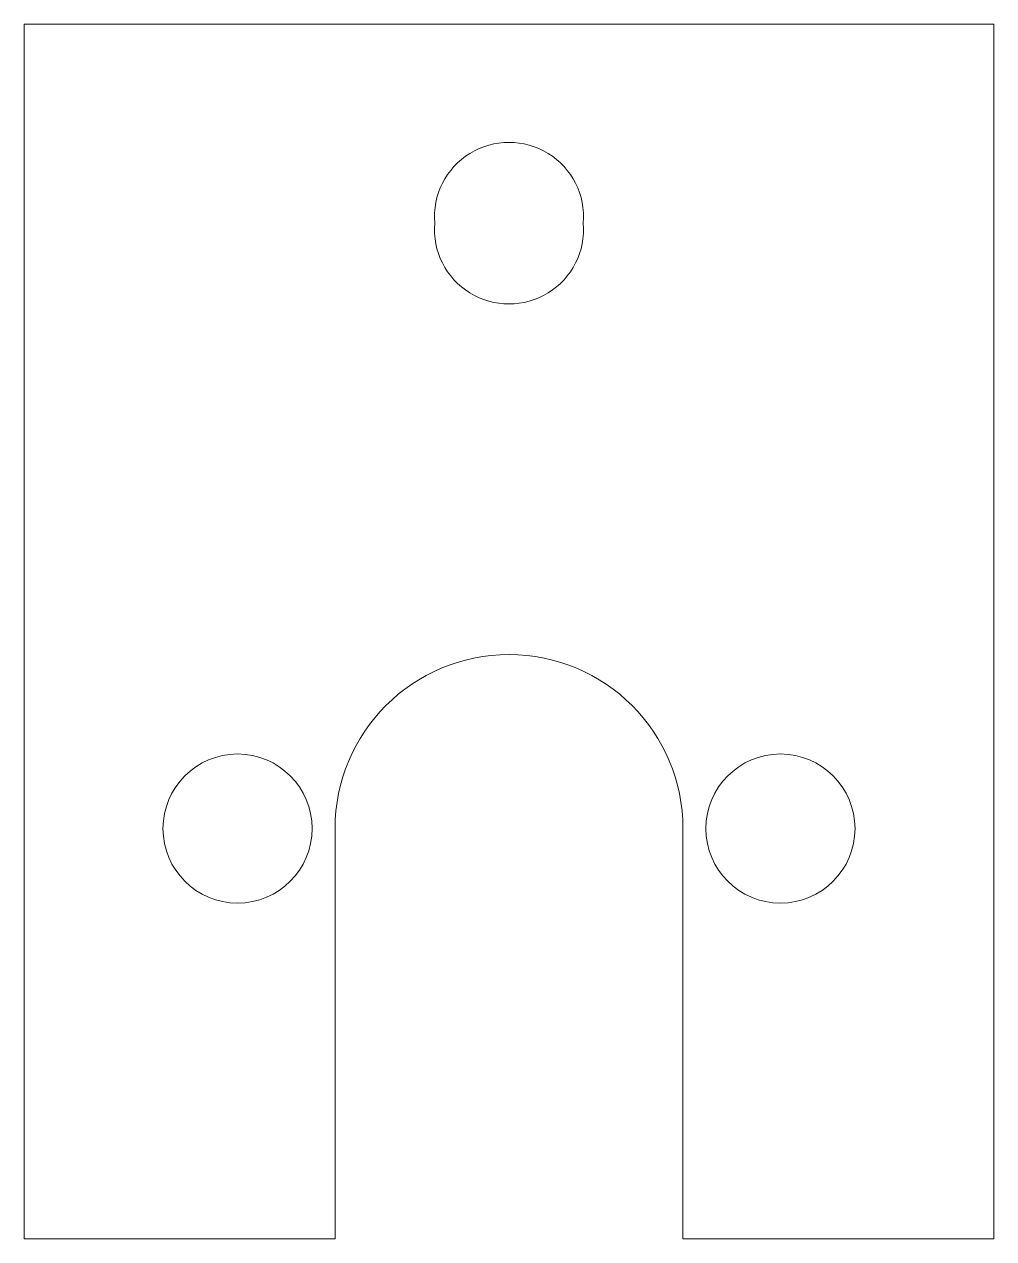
# Model space of a CAD drawing. Header units: millimetres. Extents: x -19.5 to 0, y 9 to 33.4.
import ezdxf

# ---------------------------------------------------------------- set-up
doc = ezdxf.new("R2010")
doc.units = ezdxf.units.MM

msp = doc.modelspace()

# ---------------------------------------------------------------- linework, layer by layer
at = {"color": 7, "linetype": 'Continuous', "lineweight": 15}
for p, q in [((-19.5, 33.379), (-19.5, 8.951)), ((-19.5, 33.379), (0, 33.379)), ((0, 33.379), (0, 8.951)), ((-13.25, 17.201), (-13.25, 8.951)), ((-6.25, 8.951), (-6.25, 17.201)), ((-19.5, 8.951), (-13.25, 8.951)), ((-6.25, 8.951), (0, 8.951))]:
    msp.add_line(p, q, dxfattribs=at)
for centre in [(-15.21, 17.201), (-4.29, 17.201)]:
    msp.add_circle(centre, 1.5, dxfattribs=at)
for centre, radius, start, end in [((-9.75, 29.504), 1.5, 355.2198, 184.7802), ((-9.75, 29.254), 1.5, 175.2198, 4.7802), ((-9.75, 17.201), 3.5, 0, 180)]:
    msp.add_arc(centre, radius, start, end, dxfattribs=at)

doc.saveas('drawing.dxf')
